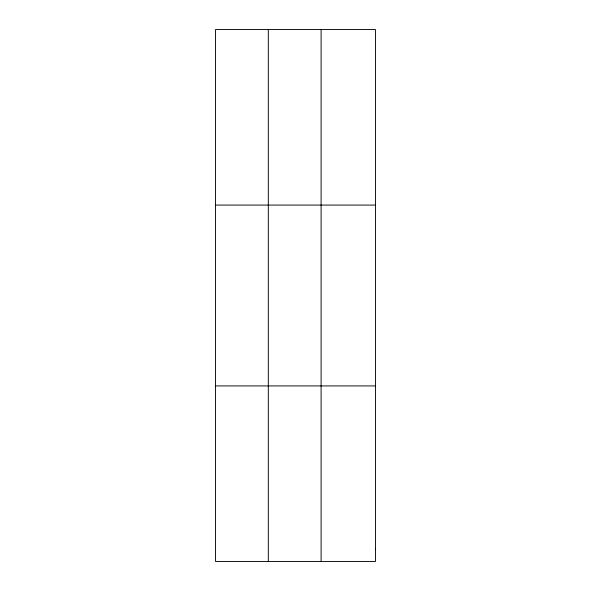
<?xml version="1.0" encoding="UTF-8"?>
<svg xmlns="http://www.w3.org/2000/svg" width="591" height="591" viewBox="0 0 591 591"><rect width="100%" height="100%" fill="white"/><g stroke="black" fill="none" stroke-linecap="round" stroke-linejoin="round"><path stroke-width="0.89" d="M268.307 561.45L268.307 29.55M321.098 561.45L321.098 29.55M215.516 205.077L375.484 205.077M215.516 385.923L375.484 385.923M375.484 548.913L375.484 561.45L215.516 561.45L215.516 29.55L375.484 29.55L375.484 548.913"/></g></svg>
